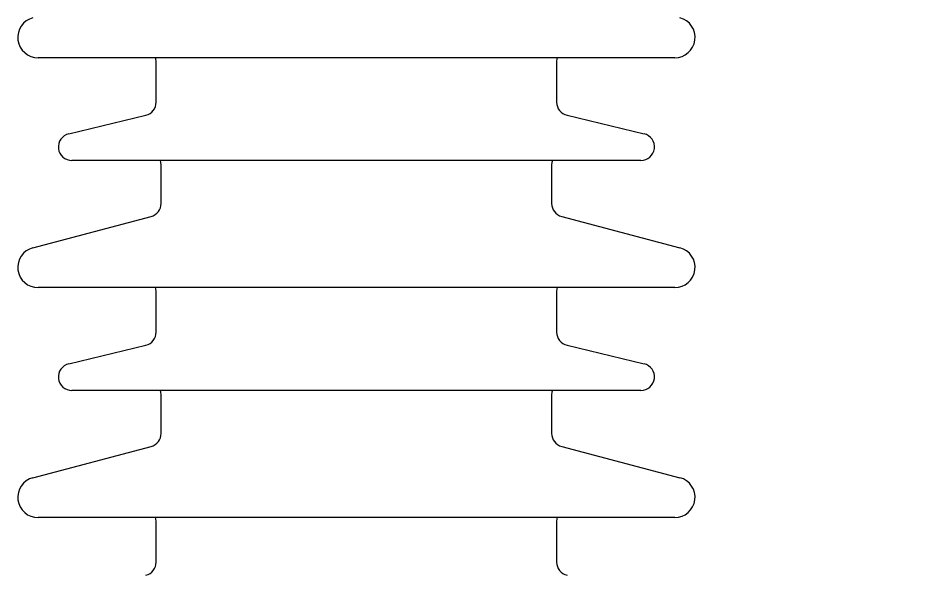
# Model space of a CAD drawing. Header units: millimetres. Extents: x 30710 to 48779, y -19256 to -8564.
# Drawn here: x 39814.4 to 40143.1, y -10464.6 to -10258.5 of the extents above; entities that cross this region are included whole.
import ezdxf

# ---------------------------------------------------------------- set-up
doc = ezdxf.new("R2010")
doc.units = ezdxf.units.MM
doc.header["$LTSCALE"] = 10
doc.layers.add('2', color=3, linetype='Continuous', lineweight=25)
doc.layers.add('粗实线', color=4, linetype='Continuous', lineweight=18)
doc.styles.get("Standard").update_dxf_attribs({"font": ''})
doc.styles.get('Standard').set_extended_font_data('arial')
doc.dimstyles.new('2', dxfattribs={"dimscale": 20, "dimtxt": 2.5, "dimasz": 2.5, "dimexe": 1.5, "dimexo": 0, "dimgap": 0.5, "dimtad": 1, "dimtoh": 1, "dimtxsty": 'Standard', "dimcen": -2.5, "dimdle": 5, "dimclrd": 3, "dimclre": 3, "dimclrt": 3, "dimazin": 2, "dimtfac": 1, "dimtmove": 0, "dimatfit": 2, "dimfxl": 0, "dimtolj": 1, "dimarcsym": 0})

# ---------------------------------------------------------------- blocks, each defined once
blk = doc.blocks.new('*X60')
at = {"layer": '2', "linetype": 'Continuous'}
for points in [[(40509.55, -9855.15), (40501.21, -9905.15), (40517.88, -9905.15)], [(40509.55, -12248.16), (40501.21, -12198.16), (40517.88, -12198.16)]]:
    blk.add_hatch(color=3, dxfattribs=at).paths.add_polyline_path(points, flags=0)
at = {"layer": '2', "color": 3, "linetype": 'Continuous'}
for p, q in [((39955.9, -9855.15), (40539.55, -9855.15)), ((40509.55, -12248.16), (40509.55, -9855.15)), ((40184.55, -12248.16), (40539.55, -12248.16))]:
    blk.add_line(p, q, dxfattribs=at)
at = {"layer": '2', "color": 3, "insert": (40474.03, -11051.65), "char_height": 50, "width": 299.9238, "attachment_point": 5, "rotation": 90}
blk.add_mtext('2450', dxfattribs=at)

msp = doc.modelspace()

# ---------------------------------------------------------------- linework, layer by layer
at = {"layer": '粗实线'}
for p, q in [((40057.213, -10273.29), (39821.878, -10273.29)), ((39865.536, -10289.721), (39865.536, -10274.721)), ((40013.555, -10274.721), (40013.555, -10289.721)), ((39833.21, -10301.428), (39861.704, -10294.583)), ((40017.387, -10294.583), (40045.881, -10301.428)), ((40044.713, -10311.29), (39834.378, -10311.29)), ((39867.378, -10327.151), (39867.378, -10312.947)), ((40011.713, -10312.947), (40011.713, -10327.151)), ((39819.96, -10343.539), (39863.656, -10331.985)), ((40015.435, -10331.985), (40059.13, -10343.539)), ((40057.213, -10358.29), (39821.878, -10358.29)), ((39865.536, -10374.721), (39865.536, -10359.721)), ((40013.555, -10359.721), (40013.555, -10374.721)), ((39833.21, -10386.428), (39861.704, -10379.583)), ((40017.387, -10379.583), (40045.881, -10386.428)), ((40044.713, -10396.29), (39834.378, -10396.29)), ((39867.378, -10412.151), (39867.378, -10397.947)), ((40011.713, -10397.947), (40011.713, -10412.151)), ((39819.96, -10428.539), (39863.656, -10416.985)), ((40015.435, -10416.985), (40059.13, -10428.539)), ((40057.213, -10443.29), (39821.878, -10443.29)), ((39865.536, -10459.721), (39865.536, -10444.721)), ((40013.555, -10444.721), (40013.555, -10459.721))]:
    msp.add_line(p, q, dxfattribs=at)
for points in [[(39865.536, -10274.721), (39865.44, -10273.746), (39865.327, -10273.29)], [(40013.764, -10273.29), (40013.651, -10273.746), (40013.555, -10274.721)], [(39867.378, -10312.947), (39867.282, -10311.972), (39867.095, -10311.29)], [(40011.996, -10311.29), (40011.809, -10311.972), (40011.713, -10312.947)], [(39865.536, -10359.721), (39865.44, -10358.746), (39865.327, -10358.29)], [(40013.764, -10358.29), (40013.651, -10358.746), (40013.555, -10359.721)], [(39867.378, -10397.947), (39867.282, -10396.972), (39867.095, -10396.29)], [(40011.996, -10396.29), (40011.809, -10396.972), (40011.713, -10397.947)], [(39865.536, -10444.721), (39865.44, -10443.746), (39865.327, -10443.29)], [(40013.764, -10443.29), (40013.651, -10443.746), (40013.555, -10444.721)]]:
    msp.add_lwpolyline(points, dxfattribs=at)
for centre, radius, start, end in [((39821.878, -10265.79), 7.5, 104.81144, 270), ((40057.213, -10265.79), 7.5, 270, 75.18856), ((39860.536, -10289.721), 5, 283.50795, 360), ((40018.555, -10289.721), 5, 180, 256.49205), ((39834.378, -10306.29), 5, 103.50795, 270), ((40044.713, -10306.29), 5, 270, 76.49205), ((39862.378, -10327.151), 5, 284.81144, 360), ((40016.713, -10327.151), 5, 180, 255.18856), ((39821.878, -10350.79), 7.5, 104.81144, 270), ((40057.213, -10350.79), 7.5, 270, 75.18856), ((39860.536, -10374.721), 5, 283.50795, 360), ((40018.555, -10374.721), 5, 180, 256.49205), ((39834.378, -10391.29), 5, 103.50795, 270), ((40044.713, -10391.29), 5, 270, 76.49205), ((39862.378, -10412.151), 5, 284.81144, 0), ((40016.713, -10412.151), 5, 180, 255.18856), ((39821.878, -10435.79), 7.5, 104.81144, 270), ((40057.213, -10435.79), 7.5, 270, 75.18856), ((39860.536, -10459.721), 5, 283.50795, 0), ((40018.555, -10459.721), 5, 180, 256.49205)]:
    msp.add_arc(centre, radius, start, end, dxfattribs=at)

# ---------------------------------------------------------------- dimensions: what is measured, and where the dimension line sits
at = {"layer": '2'}
dim = msp.add_linear_dim(base=(40509.545, -9855.151), p1=(40184.545, -12248.159), p2=(39955.905, -9855.151), angle=90, text='2450', dimstyle='2', override={"dimsah": 1}, dxfattribs=at)
dim.commit()
dim.dimension.update_dxf_attribs({"geometry": '*X60', "text_midpoint": (40474.031, -11051.655)})

doc.saveas('drawing.dxf')
